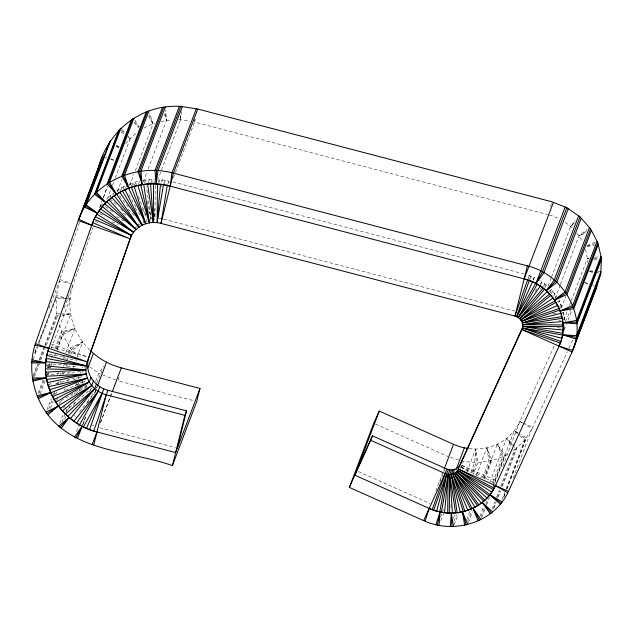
<?xml version="1.0" encoding="UTF-8"?>
<svg xmlns="http://www.w3.org/2000/svg" width="633" height="633" viewBox="0 0 633 633"><rect width="100%" height="100%" fill="white"/><g stroke="black" fill="none" stroke-linecap="round" stroke-linejoin="round"><path stroke-width="0.47" stroke-dasharray="3.17 2.37" d="M155.227 185.461L154.974 218.005L154.294 219.801M159.144 182.676L159.168 179.717L162.159 179.851L168.964 181.133L168.481 184.045M451.012 504.501L450.965 508.441L450.285 510.238M180.666 115.056L180.571 119.874L158.313 178.482M161.565 186.735L162.159 179.851L161.138 182.549M181.695 111.353L180.571 119.874L180.223 116.037M194.687 121.132L194.94 119.233M564.272 328.828L564.778 325.52L564.09 327.316M164.635 183.317L165.118 180.413L163.749 184.005M79.568 222.618L59.771 279.454L56.005 297.186L38.605 342.975M119.028 377.165L118.11 380.892L193.92 400.744M195.257 119.289L194.56 122.074L547.561 214.532M550.591 206.413L551.28 203.62M64.162 307.994L73.206 284.177L93.004 227.342M100.141 206.849L101.771 202.188M103.393 197.528L107.286 186.347M528.254 278.354L529.22 275.577L528.199 278.275M529.924 278.939L530.889 276.17L529.528 279.754M49.002 308.477L59.439 281.005L69.535 283.331M34.76 352.415L36.849 346.916M38.241 343.252L56.329 295.635L64.59 297.542M34.783 353.048L37.212 346.639M33.106 359.22L37.624 347.319M39.017 343.656L56.068 298.784L66.354 298.8M33.359 375.195L37.529 364.204M39.27 359.623L44.484 345.887M44.832 344.977L56.661 313.833L61.338 313.849M33.422 376.793L38.289 363.967M39.681 360.304L44.896 346.567M45.244 345.658L56.725 315.432L56.005 297.186L64.455 298.159M34.57 376.508L39.436 363.69M40.828 360.027L45.006 349.036M46.399 345.373L57.184 316.991L60.784 316.152M99.579 207.743L102.008 201.334M103.401 197.67L107.578 186.68M107.246 199.055L110.72 189.9M112.46 185.319L114.897 178.91M115.246 177.992L130.2 138.619L128.341 136.53M51.305 348.261L70.089 298.808L68.261 298.388M110.063 197.251L110.743 195.455M112.951 194.869L113.631 193.073L106.621 199.419M38.146 392.982L43.02 380.164M47.538 368.264L48.583 365.51M48.931 364.6L49.627 362.764M51.368 358.183L53.109 353.61M54.842 349.028L61.456 331.629L74.963 328.503L65.571 353.23M38.945 393.623L44.168 379.887M48.686 367.979L49.73 365.233M55.997 348.751L61.907 333.18L59.051 323.392M40.116 394.13L45.331 380.393M47.42 374.902L49.16 370.321M51.249 364.822L51.946 362.994M56.812 350.176L62.73 334.604L74.963 328.503L61.907 333.18L71.26 349.44L78.421 357.083M47.38 375.219L48.076 373.391M50.165 367.892L51.906 363.318M54.691 355.991L55.388 354.156M57.12 349.582L70.69 313.865L62.271 313.849M117.461 191.459L121.987 179.558M117.667 191.554L118.347 189.758M120.571 190.517L121.591 187.827L122.675 189.433M123.063 189.03L124.084 186.339L125.896 185.604M48.947 385.742L49.627 383.946M125.777 187.922L126.798 185.232M57.571 374.293L58.268 372.465M63.49 358.729L64.178 356.893M129.638 185.588L133.927 174.352M135.32 170.688L153.059 123.981L149.499 112.848M131.672 186.276L133.033 182.684L139.632 181.062L138.271 184.654M46.787 410.287L51.305 398.386M56.875 383.733L57.571 381.897M60.349 374.57L61.045 372.742M63.482 366.333L64.178 364.497M68.348 353.507L70.437 348.015L82.678 341.915L77.115 356.569M53.354 394.763L54.034 392.966M48.646 408.965L52.128 399.803M53.86 395.229L54.905 392.476M58.386 383.321L59.083 381.493M61.868 374.166L62.564 372.331M67.43 359.512L68.127 357.677M69.519 354.013L71.26 349.44L82.678 341.915L72.391 350.65L70.999 354.314M134.536 185.572L135.905 181.98L136.768 184.781M50.482 408.34L53.259 401.021M56.044 393.694L56.741 391.859M60.222 382.704L60.91 380.868M63.347 374.459L64.044 372.631M66.481 366.222L67.177 364.386M56.622 400.444L57.643 397.753M143.224 181.877L146.706 172.722M148.09 169.058L166.526 120.515L165.561 109.976M59.059 403.973L59.739 402.184M64.242 390.45L64.938 388.622M67.723 381.295L68.419 379.468M72.937 367.559L73.634 365.732M144.443 182.763L145.463 180.073L145.891 182.945M148.296 182.383L149.317 179.693L149.744 182.565M63.577 408.198L64.257 406.402L66.054 408.277M150.915 182.992L152.284 179.408L154.523 179.511M59.803 423.437L63.284 414.283M61.987 421.902L65.468 412.748M65.816 411.83L66.861 409.084M71.727 396.258L72.423 394.43M75.556 386.185L76.601 383.44M78.334 378.858L79.03 377.031M80.423 373.367L81.119 371.539M82.512 367.876L84.252 363.295M66.236 412.218L67.256 409.527L92.046 387.95M153.914 183.135L154.594 181.339M64.772 419.173L65.816 416.427M68.593 409.1L69.638 406.354M74.164 394.446L74.86 392.618M77.645 385.291L78.682 382.546M82.512 372.473L85.297 365.146M139.6 225.364L140.621 222.666A26.444 24.901 20.8 0 1 143.026 221.17M158.147 182.415L159.168 179.717M73.57 405.547L74.963 401.884M78.785 391.811L79.829 389.066M81.918 383.566L82.614 381.739M142.844 223.425L143.865 220.735A26.444 24.901 20.8 0 1 147.394 219.295M146.365 221.985L147.046 220.197M150.44 220.173L151.121 218.377L146.452 186.775M167.595 184.725L168.964 181.133M76.506 431.651L78.943 425.241M87.639 402.351L89.728 396.851M95.638 381.288L98.772 373.043L103.757 366.048M173.347 177.936L175.08 173.363M175.428 172.445L194.22 122.992M91.468 396.867L93.557 391.376M96.683 383.131L101.984 370.598M82.599 424.949L86.08 415.794M94.776 392.895L96.169 389.232M96.517 388.322L97.213 386.486M82.519 425.352L86.001 416.19M94.697 393.299L97.134 386.89M100.536 422.409L112.017 392.191M100.457 422.812L111.938 392.595M435.805 491.01L443.804 469.947M439.753 482.647L443.583 472.566M443.931 471.656L444.627 469.821M440.615 516.884L442.008 513.221M442.356 512.303L443.749 508.639M440.805 520.714L443.591 513.387M460.634 468.507L463.411 461.188C478.643 463.791 495.188 461.892 508.402 453.545M533.215 280.039L534.236 277.349L526.711 274.698M466.956 471.894L475.652 448.995L477.836 462.335L473.318 474.244M540.629 285.198L541.99 281.614L539.664 280.332M453.473 518.213L454.866 514.55M470.865 472.424L474.695 462.351L475.652 448.995L476.277 462.509L472.099 473.5M454.011 521.125L456.448 514.708M543.739 286.488L544.76 283.798L542.845 286.045M454.185 524.607L458.355 513.624M545.124 287.58L546.144 284.89L544.23 287.137M548.02 286.132L551.145 277.895M551.493 276.977L570.626 226.606L575.183 220.482M476.38 475.217L486.817 447.745L492.039 460.397L485.084 478.714M550.235 292.359L551.256 289.669L556.636 296.489L554.927 297.439M551.406 293.657L552.435 290.966L550.18 292.802M466.743 519.693L470.224 510.53M482.742 477.567L489.008 461.085L486.817 447.745L490.567 460.903L483.96 478.303M467.613 521.347L471.783 510.356M484.095 478.928L497.316 444.129L505.308 455.475L493.479 486.611M553.756 296.252L554.777 293.562L552.356 295.2M468.38 522.676L472.558 511.686M555.228 298.23L560.102 285.412M560.45 284.494L578.886 235.959L587.187 229.36M489.91 482.299L506.614 438.345L514.21 445.276M558.741 302.677L559.422 300.881L558.496 299.417M479.925 516.314L483.406 507.152M492.798 482.433L502.539 456.789L497.316 444.129L504.003 456.282L493.566 483.754M559.707 306.744L560.727 304.054L558.86 304.695M481.048 516.726L484.174 508.481M485.915 503.9L487.655 499.326M560.363 308.334L561.384 305.636L559.517 306.285M493.028 486.532L514.241 430.669L519.946 433.977M481.65 517.747L485.131 508.584M486.524 504.92L489.301 497.593M561.242 308.239L565.767 296.331M502.784 466.363L519.828 421.491L554.294 345.927M562.729 313.928L563.41 312.132L561.495 312.441M563.093 315.582L563.774 313.786M563.473 319.8L564.494 317.109L563.41 312.132M491.991 509.209L494.777 501.882M496.517 497.301L499.295 489.974M500.687 486.31L514.605 449.683M563.971 320.053L567.445 310.89M569.534 305.399L570.926 301.735M571.275 300.817L587.274 258.691L589.101 258.375M493.297 508.394L495.726 501.985M497.467 497.411L499.904 490.994M501.645 486.421L515.903 448.876L525.675 439.049L532.828 427.307L567.287 351.742M494.017 508.236L496.106 502.744M498.187 497.253L500.624 490.836M502.365 486.263L516.971 447.8L514.898 445.909M564.28 330.189L566.369 324.697M568.11 320.116L571.931 310.043M501.993 499.651L504.778 492.324M506.171 488.66L524.607 440.125L519.772 435.71M503.757 496.739L505.15 493.083M506.542 489.42L525.675 439.049L518.815 434.024M503.844 497.293L505.585 492.711M506.978 489.048L526.458 437.767L520.761 434.452M513.26 478.042L532.044 428.588L524.717 424.332M533.01 280.023L534.236 277.349L536.562 278.623M565.372 321.643L570.705 309.948M568.932 348.142L573.031 339.146M100.71 206.73L103.519 202.908M535.194 291.291L538.026 287.255M540.289 284.027L541.99 281.614L548.218 286.527M79.434 411.996L94.317 393.647M540.297 289.052L542.212 286.796M89.031 391.787L92.394 388.314M574.661 222.444L570.626 226.606L574.4 223.607M84.672 388.638L89.047 384.824M549.009 291.504L551.256 289.669M75.327 394.232L88.699 384.468M513.054 450.649L515.903 448.876L506.614 438.345L511.939 445.901M77.645 385.592L86.816 380.022M60.91 400.776L87.591 384.563M586.419 231.401L578.886 235.959L586.039 232.778M116.686 190.747L124.084 186.339L125.049 188.017M65.452 390.205L84.822 380.56M587.234 245.691L595.281 242.107M557.618 301.68L559.422 300.881L562.69 308.809M128.562 184.512L133.033 182.684L134.109 185.429M73.618 379.84L83.691 375.828M55.815 383.851L78.983 376.762M587.21 246.071L595.202 243.65M61.686 315.946L70.69 313.865L62.311 314.807M66.243 374.356L81.412 371.041M587.289 246.403L594.593 245.129M594.577 257.417L599.142 256.626M552.846 313.841L556.692 313.216M70.603 371.951L48.306 374.981L48.148 373.383M58.592 315.226L56.725 315.432L57.714 318.818M143.24 180.286L152.284 179.408L152.482 182.304M47.562 367.638L50.498 367.472M67.106 366.562L75.897 366.08M589.149 258.596L587.274 258.691L589.141 258.818M593.841 258.351L598.533 258.106M67.288 298.8L70.089 298.808L65.397 298.27M558.725 320.425L560.68 320.44M47.238 364.442L67.921 364.948M593.817 259.134L598.494 259.451M589.695 270.853L594.371 271.169M598.106 271.422L599.981 271.549M64.416 358.864L77.147 360.185M557.475 327.633L561.36 328.321M48.947 354.132L61.306 356.403M62.256 356.577L65.104 357.107M589.687 271.193L593.414 271.889M597.133 272.586L599 272.942M172.872 181.94L523.958 273.899M163.662 219.153L514.748 311.112M99.634 427.726L175.444 447.586M50.735 347.129L87.979 357.052M589.592 271.51L593.184 272.633M584.322 282.342L591.515 284.589M592.409 284.874L594.205 285.436M450.395 457.295L458.514 459.938M92.189 425.226L93.842 425.803M105.3 157.411L107.096 158.044M110.68 159.302L115.151 160.877M95.227 221.455L100.71 223.386M59.771 279.454L70.516 283.236M51.471 344.123L88.019 356.98M102.601 374.918L115.665 379.95M111.986 221.732L118.189 224.414M585.153 282.832L588.619 284.383M469.045 448.615A50.854 47.879 20.8 0 0 519.828 421.491L522.431 422.654M523.293 423.042L532.828 427.307M375.504 424.094L447.974 456.504M461.821 465.295L496.304 480.716M358.42 471.514L430.005 503.52M115.855 146.334L119.273 147.932M110.925 158.788L114.344 160.394M99.753 213.566L104.904 216.241M82.899 421.016L84.442 421.839M461.789 465.437L494.84 483.264M461.053 466.75L481.927 478.01M519.828 421.491L523.902 423.857M116.148 145.74L119.4 147.679M116.725 216.502L124.305 221.139M460.943 466.853L469.9 472.582M89.744 366.982L100.164 373.976M105.466 206.627L113.521 212.356M518.055 433.463L514.241 430.669L519.084 435.077M121.148 131.893L124.171 134.141M127.937 136.934L130.2 138.619L128.119 136.712M116.559 145.218L119.574 147.457M460.895 466.996L464.828 469.947M74.322 415.533L75.707 416.577M123.316 213.171L126.355 215.671M121.164 130.366L124.646 133.539M109.944 198.643L117.785 206.089M120.634 208.795L122.77 210.829M128.119 208.953L134.702 216.169M133.943 122.462L138.287 127.328M122.137 129.591L125.239 133.065M119.479 195.842L129.148 208.107M134.766 121.805L138.587 127.083M60.08 401.282L61.013 402.643M135.177 207.893L140.059 215.117M148.636 116.282L153.059 123.981L149.072 114.969M134.869 119.843L139.292 127.542M128.91 194.727L137.108 208.993M130.319 183.792L131.173 185.572M142.267 208.645L146.54 217.523M54.723 392.816L55.419 394.296M138.413 196.412L146.31 216.549M164.453 114.027L166.526 120.515L164.778 111.93M148.826 210.916L151.121 218.377A26.444 24.901 20.8 0 0 148.304 219.018M50.529 382.925L50.964 384.484M147.244 201.27L151.121 218.377M154.27 213.218L154.974 218.005L154.302 208.352M564.494 317.109L564.604 320.472M135.264 227.825A26.444 24.901 20.8 0 1 136.443 226.392M137.733 225.047A26.444 24.901 20.8 0 1 139.133 223.805M158.867 218.179A26.444 24.901 20.8 0 1 160.798 218.472M89.767 350.041A67.13 63.197 20.8 0 1 73.206 284.177M125.722 143.651A67.13 63.197 20.8 0 1 136 133.476M144.118 128.103A67.13 63.197 20.8 0 1 154.792 123.364M161.043 121.568A67.13 63.197 20.8 0 1 172.113 119.922M178.704 119.795A67.13 63.197 20.8 0 1 189.955 121.03M549.452 215.038A50.854 47.879 20.8 0 1 559.437 218.955M565.285 222.428A50.854 47.879 20.8 0 1 572.042 227.912M576.608 232.897A50.854 47.879 20.8 0 1 582.281 241.687M585.446 249.544A50.854 47.879 20.8 0 1 587.487 262.386"/><path stroke-width="0.95" d="M147.616 184.179L153.265 222.492L153.574 184.029M163.409 184.899L157.158 222.666L157.459 184.203M447.673 512.849L448.156 474.41L449.857 469.923M449.264 512.928L449.739 474.489L451.44 470.002M182.312 106.613L157.965 170.72L156.224 183.981L156.478 170.491L180.832 106.384L197.789 109.05L551.747 201.761L566.812 207.671L580.042 216.897L590.613 228.869L597.861 242.843L601.35 257.963L600.859 273.29L596.421 287.873L572.066 351.972L508.473 491.406C494.349 522.629 453.948 534.719 423.627 520.611L349.361 487.402L373.715 423.295L379.278 411.094L453.545 444.311A50.854 47.879 20.8 0 0 468.096 448.488M527.392 265.868L514.961 316.104A10.168 9.574 20.8 0 1 521.94 329.556L572.066 351.972C588.247 317.038 563.71 274.524 527.392 265.868L173.434 173.157C135.636 162.665 91.287 182.636 78.263 220.569L35.424 343.561C27.623 367.172 32.449 393.497 46.905 413.539C76.269 452.405 130.422 450.759 172.413 465.595L196.76 401.488L199.988 388.464L121.33 367.868A67.13 63.197 20.8 0 1 90.479 350.722M439.065 525.287L440.022 511.939L435.971 524.63M450.348 526.45L451.297 513.102L453.489 526.442M199.988 388.464L175.634 452.571L96.976 431.967C61.464 423.627 36.097 383.551 48.852 348.285L91.698 225.301C102.214 193.943 139.11 177.319 170.214 186.181L524.171 278.892C552.585 285.412 571.947 318.977 559.074 346.164L495.481 485.598C484.633 510.063 452.785 519.59 429.19 508.41L354.931 475.201L379.278 411.094M157.158 222.666L160.458 184.345M444.508 512.69L448.156 474.41L441.383 512.065M167.254 185.619L161.004 223.394A26.444 24.901 20.8 0 0 130.074 238.799L87.227 361.791A26.444 24.901 20.8 0 0 106.186 394.755L93.755 444.991M439.824 511.749L446.589 474.093L448.299 469.607M437.482 525.129L440.022 511.939M172.413 465.595L184.844 415.359L186.545 410.872L107.895 390.268A26.444 24.901 20.8 0 1 88.937 357.305L131.775 234.313M177.343 448.085L186.545 410.872M436.699 511.124L446.589 474.093L433.692 510.04M425.147 521.101L429.19 508.41A50.854 47.879 20.8 0 0 495.481 485.598L507.69 492.696M89.657 429.427L103.757 388.836M93.795 430.867L107.895 390.268M97.427 171.377C106.186 132.147 140.035 103.883 180.832 106.384M527.511 280.063L514.961 316.104L161.004 223.394L173.434 173.157L197.789 109.05M535.637 283.537L516.631 316.69L529.188 280.656M432.197 509.494L446.795 469.069A10.168 9.574 20.8 0 0 460.049 464.503L523.238 325.971M102.617 156.47L78.263 220.569L130.074 238.799L92.837 222.697M103.234 155.188L78.88 219.295L91.698 225.301A67.13 63.197 20.8 0 1 170.214 186.181L171.954 172.92L196.301 108.821M109.636 141.855L84.672 207.236L97.49 213.242L86.175 204.839L110.522 140.74M118.885 130.216L94.539 194.323L105.853 202.718L96.548 192.305L120.895 128.198M119.772 129.1L95.425 193.207L105.853 202.718M131.458 119.684L107.112 183.792L116.417 194.212L109.533 182.241L133.887 118.134M132.582 118.782L108.227 182.89L116.417 194.212M146.176 112.009L121.829 176.116L128.713 188.088L124.559 175.096L148.905 110.997M147.481 111.361L123.126 175.468L128.713 188.088M162.38 107.531L138.026 171.638L142.18 184.622L140.945 171.203L165.3 107.096M163.805 107.167L139.458 171.266L142.18 184.622M179.337 106.455L154.99 170.554L156.224 183.981M87.829 368.002L93.399 353.349M90.986 377.49L89.285 381.976L55.941 402.24M93.423 381.019L91.722 385.505L62.556 410.888M96.422 384.144L94.713 388.63L70.532 418.437M97.482 385.972L106.526 362.163M99.895 386.771L98.194 391.257L79.647 424.672M112.286 391.677L121.33 367.868M349.361 487.402L372.528 435.852L446.795 469.069M444.152 469.029L453.545 444.311M553.392 202.41L524.171 278.892A50.854 47.879 20.8 0 1 559.074 346.164L572.556 350.381L596.903 286.274M453.006 469.844L451.305 474.331L457.137 512.611M454.526 469.449L452.817 473.935L464.804 511.116M456.021 469.813L464.369 447.832M565.166 207.023L535.945 283.505L543.913 272.783L568.26 208.676M566.812 207.671L542.465 271.771L535.945 283.505M578.594 215.885L554.247 279.992L546.279 290.713L556.85 282.31L581.197 218.203M580.042 216.897L555.695 280.997L546.279 290.713M589.458 227.556L565.103 291.663L554.532 300.066L567.049 294.495L591.404 230.396M590.613 228.869L566.258 292.968L554.532 300.066M597.069 241.315L572.715 305.415L560.197 310.985L573.894 308.603L598.24 244.496M597.861 242.843L573.514 306.95L560.197 310.985M600.97 256.31L576.616 320.409L562.927 322.798L576.948 323.74L601.295 259.641M601.35 257.963L576.995 322.062L562.927 322.798M600.915 271.612L576.56 335.712L562.539 334.77L576.022 338.987L600.859 273.29M77.384 438.685L82.179 426.262L74.417 437.15M92.189 444.39L96.976 431.967A67.13 63.197 20.8 0 1 48.852 348.285L35.092 345.112M86.476 428.319L102.048 393.322L83.509 426.737M356.632 470.715L372.528 435.852M423.627 520.611L445.086 473.555A10.168 9.574 20.8 0 0 458.347 468.99L508.473 491.406M516.631 316.69L532.527 281.835M593.96 293.269L596.421 287.873M75.81 438.083L82.179 426.262M543.059 288.284L518.182 317.544L537.188 284.391M76.68 423.089L98.194 391.257L74.006 421.072M518.182 317.544L540.289 286.1M61.29 428.335L69.044 417.456L58.766 426.183M549.555 294.155L519.566 318.636L544.443 289.376M59.898 427.402L69.044 417.456M67.858 416.419L94.713 388.63L65.547 414.014M519.566 318.636L547.205 291.56M48.045 414.757L58.331 406.022L46.09 412.123M554.935 300.976L520.737 319.934L550.726 295.453M60.246 408.491L91.722 385.505L58.371 405.769M520.737 319.934L553.076 298.048M46.905 413.539L58.331 406.022M559.026 308.54L521.671 321.398L555.861 302.439M38.376 398.711L50.616 392.61L37.102 395.736M54.066 399.518L89.285 381.976L52.674 396.559M521.671 321.398L557.713 305.367M50.869 392.713L87.473 378.13L48.606 386.636M37.561 397.287L50.616 392.61M561.708 316.619L522.32 322.98L559.683 310.13M49.477 389.754L87.473 378.13M522.32 322.98L560.988 313.295M32.829 381.09L46.344 377.964L32.315 377.941M47.475 382.585L86.341 374.071L46.28 376.271M562.903 324.958L522.684 324.642L562.072 318.28M46.605 379.468L86.341 374.071M32.378 379.539L46.344 377.964M522.684 324.642L562.792 321.596M45.861 372.125L85.922 369.925L45.766 365.755M31.713 362.883L45.742 362.915L31.982 359.734M562.571 333.314L522.739 326.327L562.959 326.644M45.536 368.928L85.922 369.925M522.739 326.327L563.069 330.007M46.059 361.617L86.223 365.795L47.064 355.366M31.65 361.293L45.742 362.915M560.719 341.432L522.486 327.981L562.318 334.976M46.288 358.444L86.223 365.795M562.539 334.77L576.505 337.389M522.486 327.981L561.819 338.283M106.186 394.755L184.844 415.359M48.076 351.362L87.227 361.791L35.424 343.561M560.173 343.007L521.94 329.556L458.347 468.99L494.009 488.217M94.325 219.319L131.561 235.421L97.007 214.326M370.827 440.339L445.086 473.555M95.464 216.723L131.561 235.421M489.902 494.515L457.612 470.303L493.273 489.531M500.26 504.224L489.895 494.769L502.111 501.866M85.289 205.954L97.49 213.242M99.009 211.216L133.555 232.311L102.443 206.682M457.612 470.303L491.801 492.158M100.544 208.819L133.555 232.311M489.895 494.769L501.328 503.156M484.799 500.07L456.662 471.482L488.961 495.686M104.92 203.905L136.032 229.534L109.042 199.941M456.662 471.482L487.07 498.044M490.251 513.79L482.259 502.444L492.624 511.899M106.819 201.769L136.032 229.534M478.809 504.77L455.531 472.495L483.667 501.091M111.93 197.559L138.92 227.152L116.646 194.244M482.259 502.444L491.556 512.975M455.531 472.495L481.397 503.116M114.154 195.732L138.92 227.152M472.091 508.473L454.241 473.318L477.519 505.593M478.184 520.888L472.962 508.236L480.953 519.574M119.89 192.313L142.164 225.221L125.089 189.718M454.241 473.318L474.932 507.247M122.383 190.826L142.164 225.221M472.962 508.236L479.656 520.389M470.675 509.09L452.817 473.935L467.834 510.325M128.618 188.278L145.685 223.781L134.196 186.466M464.654 525.184L462.47 511.844L467.692 524.504M131.332 187.17L145.685 223.781M463.293 511.504L451.305 474.331L460.27 512.287M137.931 185.548L149.42 222.863L143.762 184.559M462.47 511.844L466.22 525.01M140.795 184.844L149.42 222.863M455.562 512.77L449.739 474.489L452.429 513.086M150.575 183.894L153.265 222.492M451.297 513.102L451.922 526.616"/></g></svg>
